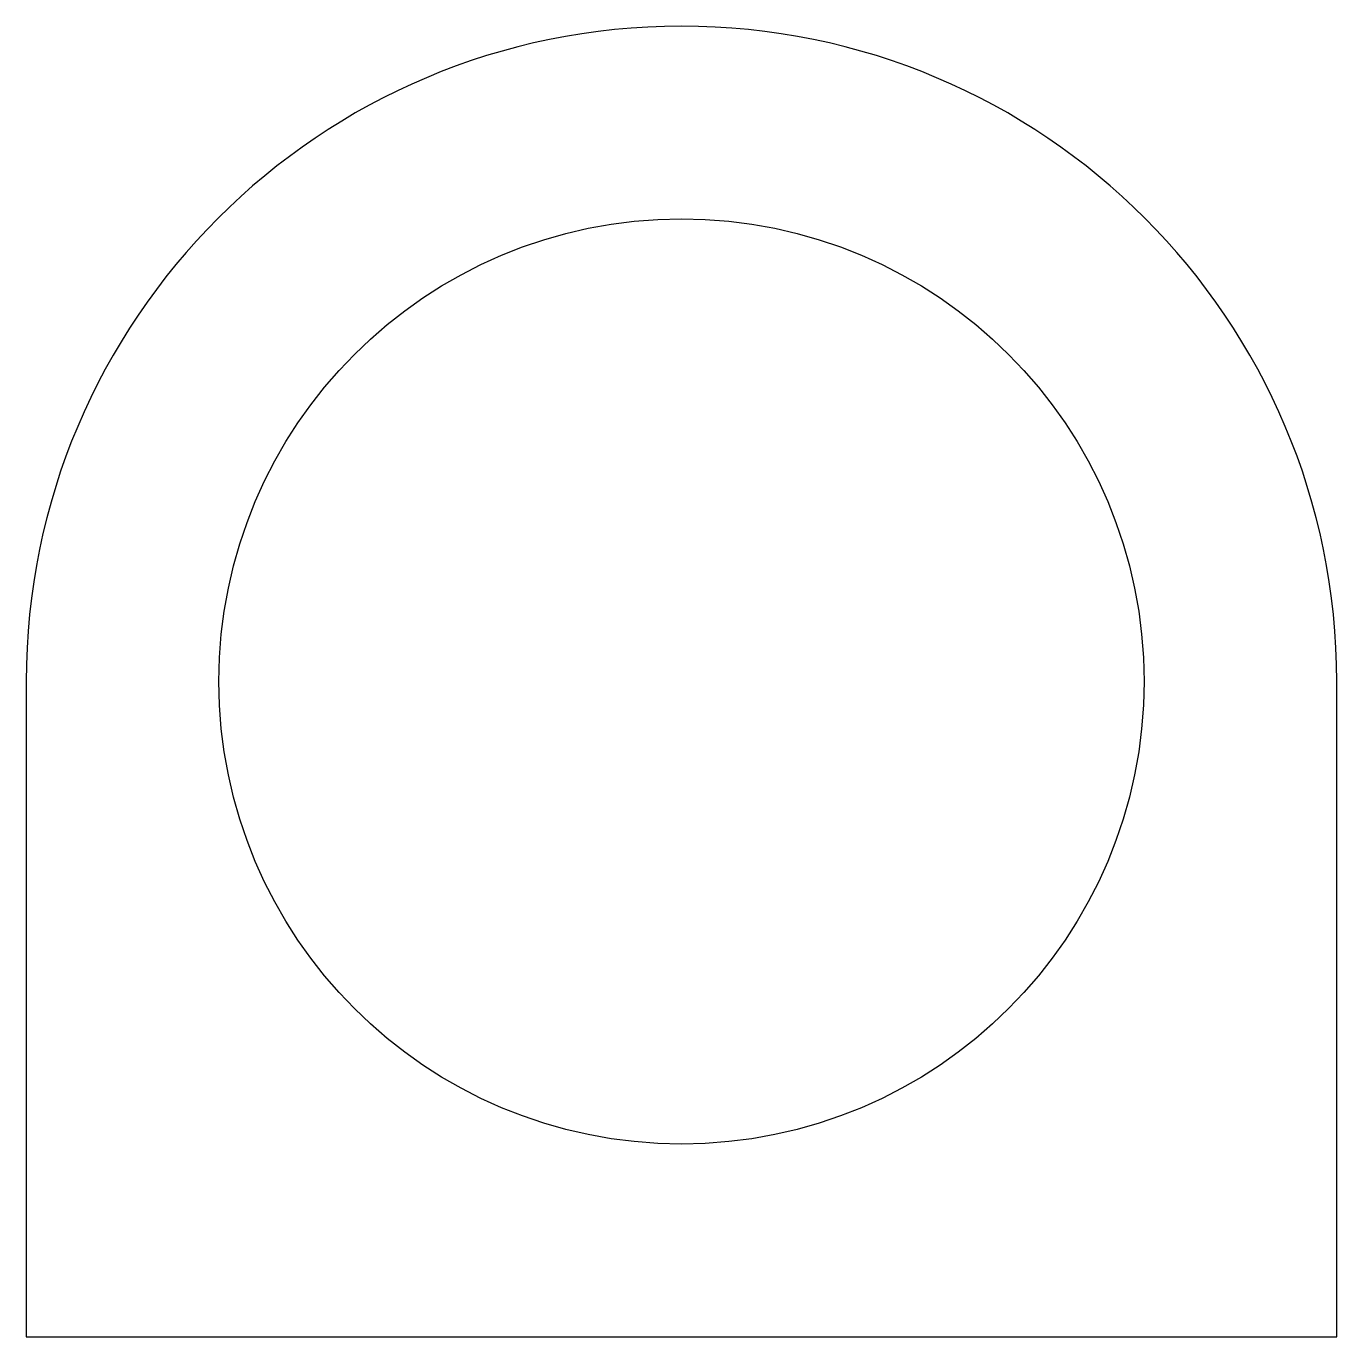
# Model space of a CAD drawing. Extents: x 1531.6 to 1548.6, y 1078.4 to 1095.4.
import ezdxf

# ---------------------------------------------------------------- set-up
doc = ezdxf.new("R2010")
doc.units = 0
doc.layers.get('0').update_dxf_attribs({"linetype": 'CONTINUOUS'})

msp = doc.modelspace()

# ---------------------------------------------------------------- linework, layer by layer
at = {"color": 0, "linetype": 'BYBLOCK', "ltscale": 0.05}
msp.add_lwpolyline([(1548.614, 1086.944, 1), (1531.614, 1086.944), (1531.614, 1078.444), (1548.614, 1078.444)], format="xyb", close=True, dxfattribs=at)
msp.add_circle((1540.114, 1086.944), 6, dxfattribs=at)

doc.saveas('drawing.dxf')
